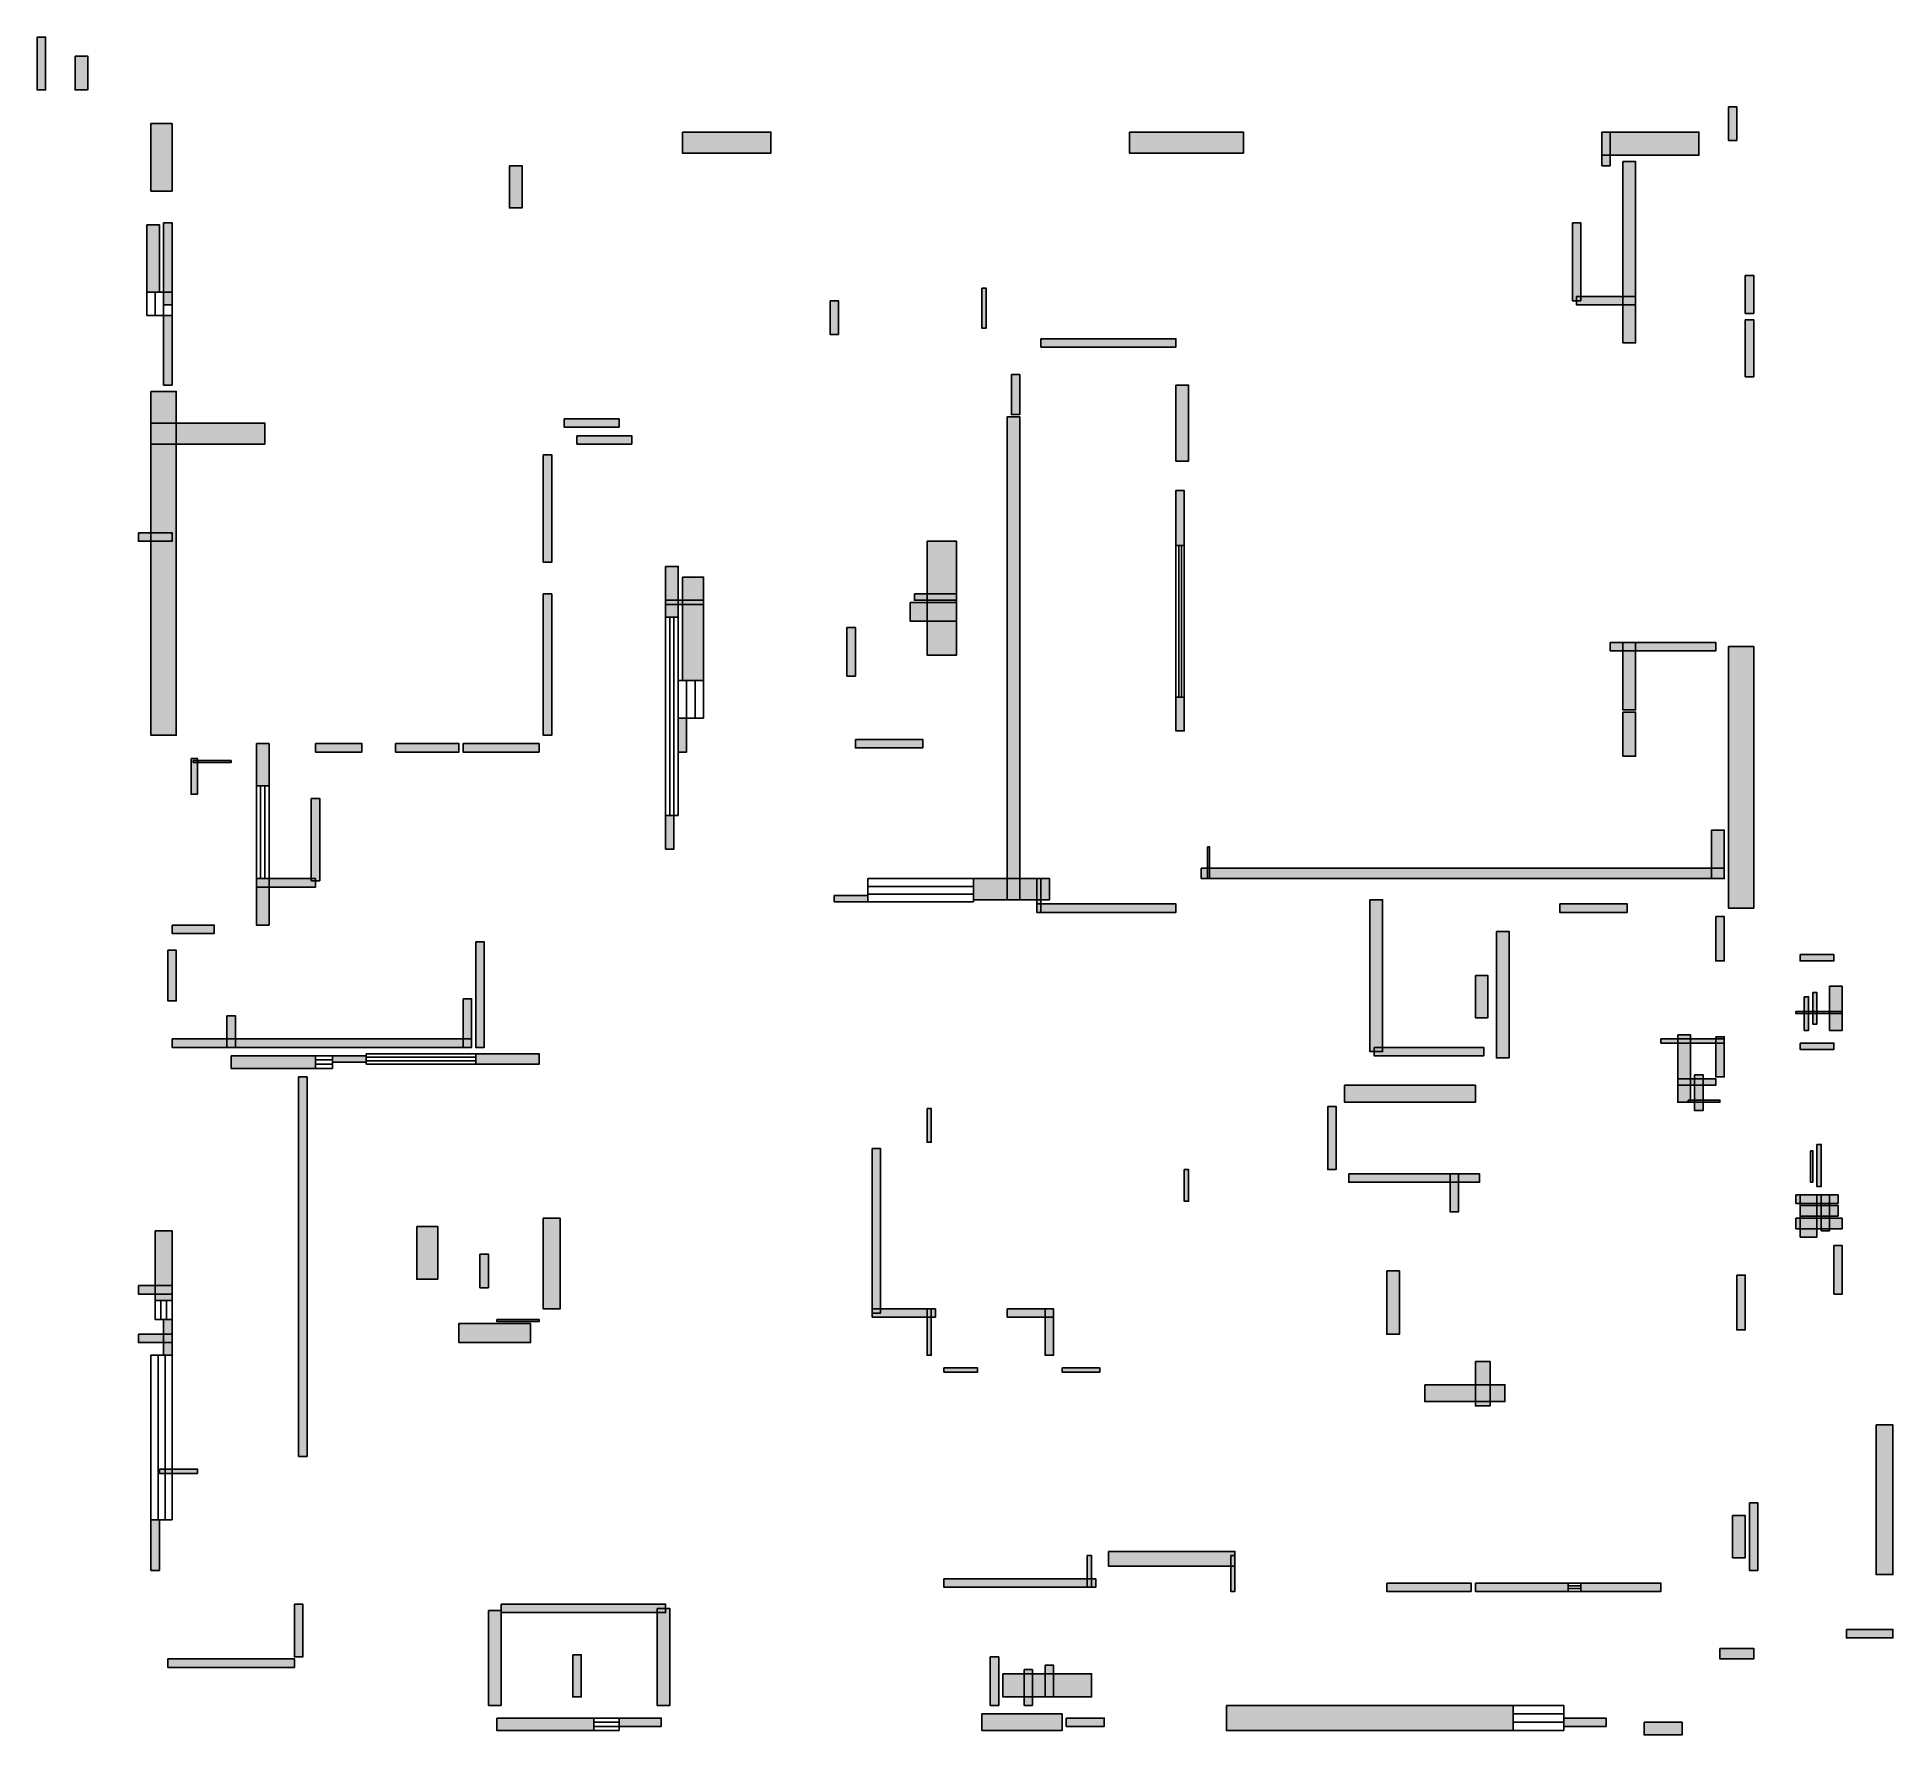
# Model space of a CAD drawing. Header units: millimetres. Extents: x 202 to 7946, y 79 to 7163.
import ezdxf

# ---------------------------------------------------------------- set-up
doc = ezdxf.new("R2010")
doc.units = ezdxf.units.MM
doc.layers.add('WALL', color=7, linetype='Continuous')
doc.layers.add('WINDOW', color=5, linetype='Continuous')

msp = doc.modelspace()

# ---------------------------------------------------------------- hatches: boundary and pattern name
at = {"layer": 'WALL'}
h = msp.add_hatch(color=256, dxfattribs=at)
h.dxf.hatch_style = 1
h.paths.add_polyline_path([(202.4, 7163.2), (237.6, 7163.2), (237.6, 6943.2), (202.4, 6943.2)])
h = msp.add_hatch(color=256, dxfattribs=at)
h.dxf.hatch_style = 1
h.paths.add_polyline_path([(360.8, 7084), (413.6, 7084), (413.6, 6943.2), (360.8, 6943.2)])
h = msp.add_hatch(color=256, dxfattribs=at)
h.dxf.hatch_style = 1
h.paths.add_polyline_path([(7260, 6872.8), (7295.2, 6872.8), (7295.2, 6732), (7260, 6732)])
h = msp.add_hatch(color=256, dxfattribs=at)
h.dxf.hatch_style = 1
h.paths.add_polyline_path([(677.6, 6802.4), (765.6, 6802.4), (765.6, 6520.8), (677.6, 6520.8)])
h = msp.add_hatch(color=256, dxfattribs=at)
h.dxf.hatch_style = 1
h.paths.add_polyline_path([(2895.2, 6767.2), (3264.8, 6767.2), (3264.8, 6679.2), (2895.2, 6679.2)])
h = msp.add_hatch(color=256, dxfattribs=at)
h.dxf.hatch_style = 1
h.paths.add_polyline_path([(4760.8, 6767.2), (5236, 6767.2), (5236, 6679.2), (4760.8, 6679.2)])
h = msp.add_hatch(color=256, dxfattribs=at)
h.dxf.hatch_style = 1
h.paths.add_polyline_path([(6732, 6767.2), (7136.8, 6767.2), (7136.8, 6670.4), (6732, 6670.4)])
h = msp.add_hatch(color=256, dxfattribs=at)
h.dxf.hatch_style = 1
h.paths.add_polyline_path([(6732, 6767.2), (6767.2, 6767.2), (6767.2, 6626.4), (6732, 6626.4)])
h = msp.add_hatch(color=256, dxfattribs=at)
h.dxf.hatch_style = 1
h.paths.add_polyline_path([(2173.6, 6626.4), (2226.4, 6626.4), (2226.4, 6450.4), (2173.6, 6450.4)])
h = msp.add_hatch(color=256, dxfattribs=at)
h.dxf.hatch_style = 1
h.paths.add_polyline_path([(6820, 6644), (6872.8, 6644), (6872.8, 5887.2), (6820, 5887.2)])
h = msp.add_hatch(color=256, dxfattribs=at)
h.dxf.hatch_style = 1
h.paths.add_polyline_path([(660, 6380), (712.8, 6380), (712.8, 6098.4), (660, 6098.4)])
h = msp.add_hatch(color=256, dxfattribs=at)
h.dxf.hatch_style = 1
h.paths.add_polyline_path([(730.4, 6388.8), (765.6, 6388.8), (765.6, 6045.6), (730.4, 6045.6)])
h = msp.add_hatch(color=256, dxfattribs=at)
h.dxf.hatch_style = 1
h.paths.add_polyline_path([(6608.8, 6388.8), (6644, 6388.8), (6644, 6063.2), (6608.8, 6063.2)])
h = msp.add_hatch(color=256, dxfattribs=at)
h.dxf.hatch_style = 1
h.paths.add_polyline_path([(7330.4, 6168.8), (7365.6, 6168.8), (7365.6, 6010.4), (7330.4, 6010.4)])
h = msp.add_hatch(color=256, dxfattribs=at)
h.dxf.hatch_style = 1
h.paths.add_polyline_path([(3511.2, 6063.2), (3546.4, 6063.2), (3546.4, 5922.4), (3511.2, 5922.4)])
h = msp.add_hatch(color=256, dxfattribs=at)
h.dxf.hatch_style = 1
h.paths.add_polyline_path([(4144.8, 6116), (4162.4, 6116), (4162.4, 5948.8), (4144.8, 5948.8)])
h = msp.add_hatch(color=256, dxfattribs=at)
h.dxf.hatch_style = 1
h.paths.add_polyline_path([(6626.4, 6080.8), (6872.8, 6080.8), (6872.8, 6045.6), (6626.4, 6045.6)])
h = msp.add_hatch(color=256, dxfattribs=at)
h.dxf.hatch_style = 1
h.paths.add_polyline_path([(730.4, 6001.6), (765.6, 6001.6), (765.6, 5711.2), (730.4, 5711.2)])
h = msp.add_hatch(color=256, dxfattribs=at)
h.dxf.hatch_style = 1
h.paths.add_polyline_path([(7330.4, 5984), (7365.6, 5984), (7365.6, 5746.4), (7330.4, 5746.4)])
h = msp.add_hatch(color=256, dxfattribs=at)
h.dxf.hatch_style = 1
h.paths.add_polyline_path([(4391.2, 5904.8), (4954.4, 5904.8), (4954.4, 5869.6), (4391.2, 5869.6)])
h = msp.add_hatch(color=256, dxfattribs=at)
h.dxf.hatch_style = 1
h.paths.add_polyline_path([(4268, 5755.2), (4303.2, 5755.2), (4303.2, 5588), (4268, 5588)])
h = msp.add_hatch(color=256, dxfattribs=at)
h.dxf.hatch_style = 1
h.paths.add_polyline_path([(677.6, 5684.8), (783.2, 5684.8), (783.2, 4250.4), (677.6, 4250.4)])
h = msp.add_hatch(color=256, dxfattribs=at)
h.dxf.hatch_style = 1
h.paths.add_polyline_path([(4954.4, 5711.2), (5007.2, 5711.2), (5007.2, 5394.4), (4954.4, 5394.4)])
h = msp.add_hatch(color=256, dxfattribs=at)
h.dxf.hatch_style = 1
h.paths.add_polyline_path([(4250.4, 5579.2), (4303.2, 5579.2), (4303.2, 3564), (4250.4, 3564)])
h = msp.add_hatch(color=256, dxfattribs=at)
h.dxf.hatch_style = 1
h.paths.add_polyline_path([(677.6, 5552.8), (1152.8, 5552.8), (1152.8, 5464.8), (677.6, 5464.8)])
h = msp.add_hatch(color=256, dxfattribs=at)
h.dxf.hatch_style = 1
h.paths.add_polyline_path([(2402.4, 5570.4), (2631.2, 5570.4), (2631.2, 5535.2), (2402.4, 5535.2)])
h = msp.add_hatch(color=256, dxfattribs=at)
h.dxf.hatch_style = 1
h.paths.add_polyline_path([(2455.2, 5500), (2684, 5500), (2684, 5464.8), (2455.2, 5464.8)])
h = msp.add_hatch(color=256, dxfattribs=at)
h.dxf.hatch_style = 1
h.paths.add_polyline_path([(2314.4, 5420.8), (2349.6, 5420.8), (2349.6, 4972), (2314.4, 4972)])
h = msp.add_hatch(color=256, dxfattribs=at)
h.dxf.hatch_style = 1
h.paths.add_polyline_path([(4954.4, 5271.2), (4989.6, 5271.2), (4989.6, 5042.4), (4954.4, 5042.4)])
h = msp.add_hatch(color=256, dxfattribs=at)
h.dxf.hatch_style = 1
h.paths.add_polyline_path([(624.8, 5095.2), (765.6, 5095.2), (765.6, 5060), (624.8, 5060)])
h = msp.add_hatch(color=256, dxfattribs=at)
h.dxf.hatch_style = 1
h.paths.add_polyline_path([(3916, 5060), (4039.2, 5060), (4039.2, 4584.8), (3916, 4584.8)])
h = msp.add_hatch(color=256, dxfattribs=at)
h.dxf.hatch_style = 1
h.paths.add_polyline_path([(2824.8, 4954.4), (2877.6, 4954.4), (2877.6, 4743.2), (2824.8, 4743.2)])
h = msp.add_hatch(color=256, dxfattribs=at)
h.dxf.hatch_style = 1
h.paths.add_polyline_path([(2895.2, 4910.4), (2983.2, 4910.4), (2983.2, 4479.2), (2895.2, 4479.2)])
h = msp.add_hatch(color=256, dxfattribs=at)
h.dxf.hatch_style = 1
h.paths.add_polyline_path([(2314.4, 4840), (2349.6, 4840), (2349.6, 4250.4), (2314.4, 4250.4)])
h = msp.add_hatch(color=256, dxfattribs=at)
h.dxf.hatch_style = 1
h.paths.add_polyline_path([(2824.8, 4813.6), (2983.2, 4813.6), (2983.2, 4796), (2824.8, 4796)])
h = msp.add_hatch(color=256, dxfattribs=at)
h.dxf.hatch_style = 1
h.paths.add_polyline_path([(3845.6, 4804.8), (4039.2, 4804.8), (4039.2, 4725.6), (3845.6, 4725.6)])
h = msp.add_hatch(color=256, dxfattribs=at)
h.dxf.hatch_style = 1
h.paths.add_polyline_path([(3863.2, 4840), (4039.2, 4840), (4039.2, 4813.6), (3863.2, 4813.6)])
h = msp.add_hatch(color=256, dxfattribs=at)
h.dxf.hatch_style = 1
h.paths.add_polyline_path([(3581.6, 4699.2), (3616.8, 4699.2), (3616.8, 4496.8), (3581.6, 4496.8)])
h = msp.add_hatch(color=256, dxfattribs=at)
h.dxf.hatch_style = 1
h.paths.add_polyline_path([(6767.2, 4637.6), (7207.2, 4637.6), (7207.2, 4602.4), (6767.2, 4602.4)])
h = msp.add_hatch(color=256, dxfattribs=at)
h.dxf.hatch_style = 1
h.paths.add_polyline_path([(6820, 4637.6), (6872.8, 4637.6), (6872.8, 4356), (6820, 4356)])
h = msp.add_hatch(color=256, dxfattribs=at)
h.dxf.hatch_style = 1
h.paths.add_polyline_path([(7260, 4620), (7365.6, 4620), (7365.6, 3528.8), (7260, 3528.8)])
h = msp.add_hatch(color=256, dxfattribs=at)
h.dxf.hatch_style = 1
h.paths.add_polyline_path([(4954.4, 4408.8), (4989.6, 4408.8), (4989.6, 4268), (4954.4, 4268)])
h = msp.add_hatch(color=256, dxfattribs=at)
h.dxf.hatch_style = 1
h.paths.add_polyline_path([(6820, 4347.2), (6872.8, 4347.2), (6872.8, 4162.4), (6820, 4162.4)])
h = msp.add_hatch(color=256, dxfattribs=at)
h.dxf.hatch_style = 1
h.paths.add_polyline_path([(2877.6, 4320.8), (2912.8, 4320.8), (2912.8, 4180), (2877.6, 4180)])
h = msp.add_hatch(color=256, dxfattribs=at)
h.dxf.hatch_style = 1
h.paths.add_polyline_path([(1117.6, 4215.2), (1170.4, 4215.2), (1170.4, 4039.2), (1117.6, 4039.2)])
h = msp.add_hatch(color=256, dxfattribs=at)
h.dxf.hatch_style = 1
h.paths.add_polyline_path([(1364, 4215.2), (1557.6, 4215.2), (1557.6, 4180), (1364, 4180)])
h = msp.add_hatch(color=256, dxfattribs=at)
h.dxf.hatch_style = 1
h.paths.add_polyline_path([(1698.4, 4215.2), (1962.4, 4215.2), (1962.4, 4180), (1698.4, 4180)])
h = msp.add_hatch(color=256, dxfattribs=at)
h.dxf.hatch_style = 1
h.paths.add_polyline_path([(1980, 4215.2), (2296.8, 4215.2), (2296.8, 4180), (1980, 4180)])
h = msp.add_hatch(color=256, dxfattribs=at)
h.dxf.hatch_style = 1
h.paths.add_polyline_path([(3616.8, 4232.8), (3898.4, 4232.8), (3898.4, 4197.6), (3616.8, 4197.6)])
h = msp.add_hatch(color=256, dxfattribs=at)
h.dxf.hatch_style = 1
h.paths.add_polyline_path([(844.8, 4153.6), (871.2, 4153.6), (871.2, 4004), (844.8, 4004)])
h = msp.add_hatch(color=256, dxfattribs=at)
h.dxf.hatch_style = 1
h.paths.add_polyline_path([(853.6, 4144.8), (1012, 4144.8), (1012, 4136), (853.6, 4136)])
h = msp.add_hatch(color=256, dxfattribs=at)
h.dxf.hatch_style = 1
h.paths.add_polyline_path([(1346.4, 3986.4), (1381.6, 3986.4), (1381.6, 3643.2), (1346.4, 3643.2)])
h = msp.add_hatch(color=256, dxfattribs=at)
h.dxf.hatch_style = 1
h.paths.add_polyline_path([(2824.8, 3916), (2860, 3916), (2860, 3775.2), (2824.8, 3775.2)])
h = msp.add_hatch(color=256, dxfattribs=at)
h.dxf.hatch_style = 1
h.paths.add_polyline_path([(7189.6, 3854.4), (7242.4, 3854.4), (7242.4, 3652), (7189.6, 3652)])
h = msp.add_hatch(color=256, dxfattribs=at)
h.dxf.hatch_style = 1
h.paths.add_polyline_path([(5086.4, 3784), (5095.2, 3784), (5095.2, 3652), (5086.4, 3652)])
h = msp.add_hatch(color=256, dxfattribs=at)
h.dxf.hatch_style = 1
h.paths.add_polyline_path([(1117.6, 3652), (1364, 3652), (1364, 3616.8), (1117.6, 3616.8)])
h = msp.add_hatch(color=256, dxfattribs=at)
h.dxf.hatch_style = 1
h.paths.add_polyline_path([(1117.6, 3652), (1170.4, 3652), (1170.4, 3458.4), (1117.6, 3458.4)])
h = msp.add_hatch(color=256, dxfattribs=at)
h.dxf.hatch_style = 1
h.paths.add_polyline_path([(4109.6, 3652), (4426.4, 3652), (4426.4, 3564), (4109.6, 3564)])
h = msp.add_hatch(color=256, dxfattribs=at)
h.dxf.hatch_style = 1
h.paths.add_polyline_path([(4373.6, 3652), (4391.2, 3652), (4391.2, 3511.2), (4373.6, 3511.2)])
h = msp.add_hatch(color=256, dxfattribs=at)
h.dxf.hatch_style = 1
h.paths.add_polyline_path([(5060, 3696), (7242.4, 3696), (7242.4, 3652), (5060, 3652)])
h = msp.add_hatch(color=256, dxfattribs=at)
h.dxf.hatch_style = 1
h.paths.add_polyline_path([(3528.8, 3581.6), (3669.6, 3581.6), (3669.6, 3555.2), (3528.8, 3555.2)])
h = msp.add_hatch(color=256, dxfattribs=at)
h.dxf.hatch_style = 1
h.paths.add_polyline_path([(5764, 3564), (5816.8, 3564), (5816.8, 2930.4), (5764, 2930.4)])
h = msp.add_hatch(color=256, dxfattribs=at)
h.dxf.hatch_style = 1
h.paths.add_polyline_path([(4373.6, 3546.4), (4954.4, 3546.4), (4954.4, 3511.2), (4373.6, 3511.2)])
h = msp.add_hatch(color=256, dxfattribs=at)
h.dxf.hatch_style = 1
h.paths.add_polyline_path([(6556, 3546.4), (6837.6, 3546.4), (6837.6, 3511.2), (6556, 3511.2)])
h = msp.add_hatch(color=256, dxfattribs=at)
h.dxf.hatch_style = 1
h.paths.add_polyline_path([(7207.2, 3493.6), (7242.4, 3493.6), (7242.4, 3308.8), (7207.2, 3308.8)])
h = msp.add_hatch(color=256, dxfattribs=at)
h.dxf.hatch_style = 1
h.paths.add_polyline_path([(765.6, 3458.4), (941.6, 3458.4), (941.6, 3423.2), (765.6, 3423.2)])
h = msp.add_hatch(color=256, dxfattribs=at)
h.dxf.hatch_style = 1
h.paths.add_polyline_path([(6292, 3432), (6344.8, 3432), (6344.8, 2904), (6292, 2904)])
h = msp.add_hatch(color=256, dxfattribs=at)
h.dxf.hatch_style = 1
h.paths.add_polyline_path([(748, 3352.8), (783.2, 3352.8), (783.2, 3141.6), (748, 3141.6)])
h = msp.add_hatch(color=256, dxfattribs=at)
h.dxf.hatch_style = 1
h.paths.add_polyline_path([(2032.8, 3388), (2068, 3388), (2068, 2948), (2032.8, 2948)])
h = msp.add_hatch(color=256, dxfattribs=at)
h.dxf.hatch_style = 1
h.paths.add_polyline_path([(7559.2, 3335.2), (7700, 3335.2), (7700, 3308.8), (7559.2, 3308.8)])
h = msp.add_hatch(color=256, dxfattribs=at)
h.dxf.hatch_style = 1
h.paths.add_polyline_path([(6204, 3247.2), (6256.8, 3247.2), (6256.8, 3071.2), (6204, 3071.2)])
h = msp.add_hatch(color=256, dxfattribs=at)
h.dxf.hatch_style = 1
h.paths.add_polyline_path([(7612, 3176.8), (7629.6, 3176.8), (7629.6, 3044.8), (7612, 3044.8)])
h = msp.add_hatch(color=256, dxfattribs=at)
h.dxf.hatch_style = 1
h.paths.add_polyline_path([(7682.4, 3203.2), (7735.2, 3203.2), (7735.2, 3018.4), (7682.4, 3018.4)])
h = msp.add_hatch(color=256, dxfattribs=at)
h.dxf.hatch_style = 1
h.paths.add_polyline_path([(1980, 3150.4), (2015.2, 3150.4), (2015.2, 2948), (1980, 2948)])
h = msp.add_hatch(color=256, dxfattribs=at)
h.dxf.hatch_style = 1
h.paths.add_polyline_path([(7541.6, 3097.6), (7735.2, 3097.6), (7735.2, 3088.8), (7541.6, 3088.8)])
h = msp.add_hatch(color=256, dxfattribs=at)
h.dxf.hatch_style = 1
h.paths.add_polyline_path([(7576.8, 3159.2), (7594.4, 3159.2), (7594.4, 3018.4), (7576.8, 3018.4)])
h = msp.add_hatch(color=256, dxfattribs=at)
h.dxf.hatch_style = 1
h.paths.add_polyline_path([(994.4, 3080), (1029.6, 3080), (1029.6, 2948), (994.4, 2948)])
h = msp.add_hatch(color=256, dxfattribs=at)
h.dxf.hatch_style = 1
h.paths.add_polyline_path([(765.6, 2983.2), (2015.2, 2983.2), (2015.2, 2948), (765.6, 2948)])
h = msp.add_hatch(color=256, dxfattribs=at)
h.dxf.hatch_style = 1
h.paths.add_polyline_path([(5781.6, 2948), (6239.2, 2948), (6239.2, 2912.8), (5781.6, 2912.8)])
h = msp.add_hatch(color=256, dxfattribs=at)
h.dxf.hatch_style = 1
h.paths.add_polyline_path([(6978.4, 2983.2), (7242.4, 2983.2), (7242.4, 2965.6), (6978.4, 2965.6)])
h = msp.add_hatch(color=256, dxfattribs=at)
h.dxf.hatch_style = 1
h.paths.add_polyline_path([(7048.8, 3000.8), (7101.6, 3000.8), (7101.6, 2719.2), (7048.8, 2719.2)])
h = msp.add_hatch(color=256, dxfattribs=at)
h.dxf.hatch_style = 1
h.paths.add_polyline_path([(7207.2, 2992), (7242.4, 2992), (7242.4, 2824.8), (7207.2, 2824.8)])
h = msp.add_hatch(color=256, dxfattribs=at)
h.dxf.hatch_style = 1
h.paths.add_polyline_path([(7559.2, 2965.6), (7700, 2965.6), (7700, 2939.2), (7559.2, 2939.2)])
h = msp.add_hatch(color=256, dxfattribs=at)
h.dxf.hatch_style = 1
h.paths.add_polyline_path([(1012, 2912.8), (1364, 2912.8), (1364, 2860), (1012, 2860)])
h = msp.add_hatch(color=256, dxfattribs=at)
h.dxf.hatch_style = 1
h.paths.add_polyline_path([(1434.4, 2912.8), (1575.2, 2912.8), (1575.2, 2886.4), (1434.4, 2886.4)])
h = msp.add_hatch(color=256, dxfattribs=at)
h.dxf.hatch_style = 1
h.paths.add_polyline_path([(2032.8, 2921.6), (2296.8, 2921.6), (2296.8, 2877.6), (2032.8, 2877.6)])
h = msp.add_hatch(color=256, dxfattribs=at)
h.dxf.hatch_style = 1
h.paths.add_polyline_path([(1293.6, 2824.8), (1328.8, 2824.8), (1328.8, 1240.8), (1293.6, 1240.8)])
h = msp.add_hatch(color=256, dxfattribs=at)
h.dxf.hatch_style = 1
h.paths.add_polyline_path([(5658.4, 2789.6), (6204, 2789.6), (6204, 2719.2), (5658.4, 2719.2)])
h = msp.add_hatch(color=256, dxfattribs=at)
h.dxf.hatch_style = 1
h.paths.add_polyline_path([(7048.8, 2816), (7207.2, 2816), (7207.2, 2789.6), (7048.8, 2789.6)])
h = msp.add_hatch(color=256, dxfattribs=at)
h.dxf.hatch_style = 1
h.paths.add_polyline_path([(7119.2, 2833.6), (7154.4, 2833.6), (7154.4, 2684), (7119.2, 2684)])
h = msp.add_hatch(color=256, dxfattribs=at)
h.dxf.hatch_style = 1
h.paths.add_polyline_path([(7092.8, 2728), (7224.8, 2728), (7224.8, 2719.2), (7092.8, 2719.2)])
h = msp.add_hatch(color=256, dxfattribs=at)
h.dxf.hatch_style = 1
h.paths.add_polyline_path([(3916, 2692.8), (3933.6, 2692.8), (3933.6, 2552), (3916, 2552)])
h = msp.add_hatch(color=256, dxfattribs=at)
h.dxf.hatch_style = 1
h.paths.add_polyline_path([(5588, 2701.6), (5623.2, 2701.6), (5623.2, 2437.6), (5588, 2437.6)])
h = msp.add_hatch(color=256, dxfattribs=at)
h.dxf.hatch_style = 1
h.paths.add_polyline_path([(3687.2, 2525.6), (3722.4, 2525.6), (3722.4, 1839.2), (3687.2, 1839.2)])
h = msp.add_hatch(color=256, dxfattribs=at)
h.dxf.hatch_style = 1
h.paths.add_polyline_path([(7603.2, 2516.8), (7612, 2516.8), (7612, 2384.8), (7603.2, 2384.8)])
h = msp.add_hatch(color=256, dxfattribs=at)
h.dxf.hatch_style = 1
h.paths.add_polyline_path([(7629.6, 2543.2), (7647.2, 2543.2), (7647.2, 2367.2), (7629.6, 2367.2)])
h = msp.add_hatch(color=256, dxfattribs=at)
h.dxf.hatch_style = 1
h.paths.add_polyline_path([(4989.6, 2437.6), (5007.2, 2437.6), (5007.2, 2305.6), (4989.6, 2305.6)])
h = msp.add_hatch(color=256, dxfattribs=at)
h.dxf.hatch_style = 1
h.paths.add_polyline_path([(5676, 2420), (6221.6, 2420), (6221.6, 2384.8), (5676, 2384.8)])
h = msp.add_hatch(color=256, dxfattribs=at)
h.dxf.hatch_style = 1
h.paths.add_polyline_path([(6098.4, 2420), (6133.6, 2420), (6133.6, 2261.6), (6098.4, 2261.6)])
h = msp.add_hatch(color=256, dxfattribs=at)
h.dxf.hatch_style = 1
h.paths.add_polyline_path([(7541.6, 2332), (7717.6, 2332), (7717.6, 2296.8), (7541.6, 2296.8)])
h = msp.add_hatch(color=256, dxfattribs=at)
h.dxf.hatch_style = 1
h.paths.add_polyline_path([(7559.2, 2332), (7629.6, 2332), (7629.6, 2156), (7559.2, 2156)])
h = msp.add_hatch(color=256, dxfattribs=at)
h.dxf.hatch_style = 1
h.paths.add_polyline_path([(7647.2, 2332), (7682.4, 2332), (7682.4, 2182.4), (7647.2, 2182.4)])
h = msp.add_hatch(color=256, dxfattribs=at)
h.dxf.hatch_style = 1
h.paths.add_polyline_path([(7559.2, 2288), (7717.6, 2288), (7717.6, 2244), (7559.2, 2244)])
h = msp.add_hatch(color=256, dxfattribs=at)
h.dxf.hatch_style = 1
h.paths.add_polyline_path([(695.2, 2182.4), (765.6, 2182.4), (765.6, 1892), (695.2, 1892)])
h = msp.add_hatch(color=256, dxfattribs=at)
h.dxf.hatch_style = 1
h.paths.add_polyline_path([(1786.4, 2200), (1874.4, 2200), (1874.4, 1980), (1786.4, 1980)])
h = msp.add_hatch(color=256, dxfattribs=at)
h.dxf.hatch_style = 1
h.paths.add_polyline_path([(2314.4, 2235.2), (2384.8, 2235.2), (2384.8, 1856.8), (2314.4, 1856.8)])
h = msp.add_hatch(color=256, dxfattribs=at)
h.dxf.hatch_style = 1
h.paths.add_polyline_path([(7541.6, 2235.2), (7735.2, 2235.2), (7735.2, 2191.2), (7541.6, 2191.2)])
h = msp.add_hatch(color=256, dxfattribs=at)
h.dxf.hatch_style = 1
h.paths.add_polyline_path([(7700, 2120.8), (7735.2, 2120.8), (7735.2, 1918.4), (7700, 1918.4)])
h = msp.add_hatch(color=256, dxfattribs=at)
h.dxf.hatch_style = 1
h.paths.add_polyline_path([(2050.4, 2085.6), (2085.6, 2085.6), (2085.6, 1944.8), (2050.4, 1944.8)])
h = msp.add_hatch(color=256, dxfattribs=at)
h.dxf.hatch_style = 1
h.paths.add_polyline_path([(5834.4, 2015.2), (5887.2, 2015.2), (5887.2, 1751.2), (5834.4, 1751.2)])
h = msp.add_hatch(color=256, dxfattribs=at)
h.dxf.hatch_style = 1
h.paths.add_polyline_path([(624.8, 1953.6), (765.6, 1953.6), (765.6, 1918.4), (624.8, 1918.4)])
h = msp.add_hatch(color=256, dxfattribs=at)
h.dxf.hatch_style = 1
h.paths.add_polyline_path([(7295.2, 1997.6), (7330.4, 1997.6), (7330.4, 1768.8), (7295.2, 1768.8)])
h = msp.add_hatch(color=256, dxfattribs=at)
h.dxf.hatch_style = 1
h.paths.add_polyline_path([(730.4, 1812.8), (765.6, 1812.8), (765.6, 1663.2), (730.4, 1663.2)])
h = msp.add_hatch(color=256, dxfattribs=at)
h.dxf.hatch_style = 1
h.paths.add_polyline_path([(1962.4, 1795.2), (2261.6, 1795.2), (2261.6, 1716), (1962.4, 1716)])
h = msp.add_hatch(color=256, dxfattribs=at)
h.dxf.hatch_style = 1
h.paths.add_polyline_path([(2120.8, 1812.8), (2296.8, 1812.8), (2296.8, 1804), (2120.8, 1804)])
h = msp.add_hatch(color=256, dxfattribs=at)
h.dxf.hatch_style = 1
h.paths.add_polyline_path([(3687.2, 1856.8), (3951.2, 1856.8), (3951.2, 1821.6), (3687.2, 1821.6)])
h = msp.add_hatch(color=256, dxfattribs=at)
h.dxf.hatch_style = 1
h.paths.add_polyline_path([(3916, 1856.8), (3933.6, 1856.8), (3933.6, 1663.2), (3916, 1663.2)])
h = msp.add_hatch(color=256, dxfattribs=at)
h.dxf.hatch_style = 1
h.paths.add_polyline_path([(4250.4, 1856.8), (4444, 1856.8), (4444, 1821.6), (4250.4, 1821.6)])
h = msp.add_hatch(color=256, dxfattribs=at)
h.dxf.hatch_style = 1
h.paths.add_polyline_path([(4408.8, 1856.8), (4444, 1856.8), (4444, 1663.2), (4408.8, 1663.2)])
h = msp.add_hatch(color=256, dxfattribs=at)
h.dxf.hatch_style = 1
h.paths.add_polyline_path([(624.8, 1751.2), (765.6, 1751.2), (765.6, 1716), (624.8, 1716)])
h = msp.add_hatch(color=256, dxfattribs=at)
h.dxf.hatch_style = 1
h.paths.add_polyline_path([(6204, 1636.8), (6265.6, 1636.8), (6265.6, 1452), (6204, 1452)])
h = msp.add_hatch(color=256, dxfattribs=at)
h.dxf.hatch_style = 1
h.paths.add_polyline_path([(3986.4, 1610.4), (4127.2, 1610.4), (4127.2, 1592.8), (3986.4, 1592.8)])
h = msp.add_hatch(color=256, dxfattribs=at)
h.dxf.hatch_style = 1
h.paths.add_polyline_path([(4479.2, 1610.4), (4637.6, 1610.4), (4637.6, 1592.8), (4479.2, 1592.8)])
h = msp.add_hatch(color=256, dxfattribs=at)
h.dxf.hatch_style = 1
h.paths.add_polyline_path([(5992.8, 1540), (6327.2, 1540), (6327.2, 1469.6), (5992.8, 1469.6)])
h = msp.add_hatch(color=256, dxfattribs=at)
h.dxf.hatch_style = 1
h.paths.add_polyline_path([(7876, 1372.8), (7946.4, 1372.8), (7946.4, 748), (7876, 748)])
h = msp.add_hatch(color=256, dxfattribs=at)
h.dxf.hatch_style = 1
h.paths.add_polyline_path([(712.8, 1188), (871.2, 1188), (871.2, 1170.4), (712.8, 1170.4)])
h = msp.add_hatch(color=256, dxfattribs=at)
h.dxf.hatch_style = 1
h.paths.add_polyline_path([(7348, 1047.2), (7383.2, 1047.2), (7383.2, 765.6), (7348, 765.6)])
h = msp.add_hatch(color=256, dxfattribs=at)
h.dxf.hatch_style = 1
h.paths.add_polyline_path([(677.6, 976.8), (712.8, 976.8), (712.8, 765.6), (677.6, 765.6)])
h = msp.add_hatch(color=256, dxfattribs=at)
h.dxf.hatch_style = 1
h.paths.add_polyline_path([(7277.6, 994.4), (7330.4, 994.4), (7330.4, 818.4), (7277.6, 818.4)])
h = msp.add_hatch(color=256, dxfattribs=at)
h.dxf.hatch_style = 1
h.paths.add_polyline_path([(4584.8, 827.2), (4602.4, 827.2), (4602.4, 695.2), (4584.8, 695.2)])
h = msp.add_hatch(color=256, dxfattribs=at)
h.dxf.hatch_style = 1
h.paths.add_polyline_path([(4672.8, 844.8), (5200.8, 844.8), (5200.8, 783.2), (4672.8, 783.2)])
h = msp.add_hatch(color=256, dxfattribs=at)
h.dxf.hatch_style = 1
h.paths.add_polyline_path([(5183.2, 827.2), (5200.8, 827.2), (5200.8, 677.6), (5183.2, 677.6)])
h = msp.add_hatch(color=256, dxfattribs=at)
h.dxf.hatch_style = 1
h.paths.add_polyline_path([(3986.4, 730.4), (4620, 730.4), (4620, 695.2), (3986.4, 695.2)])
h = msp.add_hatch(color=256, dxfattribs=at)
h.dxf.hatch_style = 1
h.paths.add_polyline_path([(5834.4, 712.8), (6186.4, 712.8), (6186.4, 677.6), (5834.4, 677.6)])
h = msp.add_hatch(color=256, dxfattribs=at)
h.dxf.hatch_style = 1
h.paths.add_polyline_path([(6204, 712.8), (6591.2, 712.8), (6591.2, 677.6), (6204, 677.6)])
h = msp.add_hatch(color=256, dxfattribs=at)
h.dxf.hatch_style = 1
h.paths.add_polyline_path([(6644, 712.8), (6978.4, 712.8), (6978.4, 677.6), (6644, 677.6)])
h = msp.add_hatch(color=256, dxfattribs=at)
h.dxf.hatch_style = 1
h.paths.add_polyline_path([(1276, 624.8), (1311.2, 624.8), (1311.2, 404.8), (1276, 404.8)])
h = msp.add_hatch(color=256, dxfattribs=at)
h.dxf.hatch_style = 1
h.paths.add_polyline_path([(2138.4, 624.8), (2824.8, 624.8), (2824.8, 589.6), (2138.4, 589.6)])
h = msp.add_hatch(color=256, dxfattribs=at)
h.dxf.hatch_style = 1
h.paths.add_polyline_path([(2085.6, 598.4), (2138.4, 598.4), (2138.4, 202.4), (2085.6, 202.4)])
h = msp.add_hatch(color=256, dxfattribs=at)
h.dxf.hatch_style = 1
h.paths.add_polyline_path([(2789.6, 607.2), (2842.4, 607.2), (2842.4, 202.4), (2789.6, 202.4)])
h = msp.add_hatch(color=256, dxfattribs=at)
h.dxf.hatch_style = 1
h.paths.add_polyline_path([(7752.8, 519.2), (7946.4, 519.2), (7946.4, 484), (7752.8, 484)])
h = msp.add_hatch(color=256, dxfattribs=at)
h.dxf.hatch_style = 1
h.paths.add_polyline_path([(748, 396), (1276, 396), (1276, 360.8), (748, 360.8)])
h = msp.add_hatch(color=256, dxfattribs=at)
h.dxf.hatch_style = 1
h.paths.add_polyline_path([(2437.6, 413.6), (2472.8, 413.6), (2472.8, 237.6), (2437.6, 237.6)])
h = msp.add_hatch(color=256, dxfattribs=at)
h.dxf.hatch_style = 1
h.paths.add_polyline_path([(4180, 404.8), (4215.2, 404.8), (4215.2, 202.4), (4180, 202.4)])
h = msp.add_hatch(color=256, dxfattribs=at)
h.dxf.hatch_style = 1
h.paths.add_polyline_path([(7224.8, 440), (7365.6, 440), (7365.6, 396), (7224.8, 396)])
h = msp.add_hatch(color=256, dxfattribs=at)
h.dxf.hatch_style = 1
h.paths.add_polyline_path([(4232.8, 334.4), (4602.4, 334.4), (4602.4, 237.6), (4232.8, 237.6)])
h = msp.add_hatch(color=256, dxfattribs=at)
h.dxf.hatch_style = 1
h.paths.add_polyline_path([(4320.8, 352), (4356, 352), (4356, 202.4), (4320.8, 202.4)])
h = msp.add_hatch(color=256, dxfattribs=at)
h.dxf.hatch_style = 1
h.paths.add_polyline_path([(4408.8, 369.6), (4444, 369.6), (4444, 237.6), (4408.8, 237.6)])
h = msp.add_hatch(color=256, dxfattribs=at)
h.dxf.hatch_style = 1
h.paths.add_polyline_path([(4144.8, 167.2), (4479.2, 167.2), (4479.2, 96.8), (4144.8, 96.8)])
h = msp.add_hatch(color=256, dxfattribs=at)
h.dxf.hatch_style = 1
h.paths.add_polyline_path([(5165.6, 202.4), (6362.4, 202.4), (6362.4, 96.8), (5165.6, 96.8)])
h = msp.add_hatch(color=256, dxfattribs=at)
h.dxf.hatch_style = 1
h.paths.add_polyline_path([(2120.8, 149.6), (2525.6, 149.6), (2525.6, 96.8), (2120.8, 96.8)])
h = msp.add_hatch(color=256, dxfattribs=at)
h.dxf.hatch_style = 1
h.paths.add_polyline_path([(2631.2, 149.6), (2807.2, 149.6), (2807.2, 114.4), (2631.2, 114.4)])
h = msp.add_hatch(color=256, dxfattribs=at)
h.dxf.hatch_style = 1
h.paths.add_polyline_path([(4496.8, 149.6), (4655.2, 149.6), (4655.2, 114.4), (4496.8, 114.4)])
h = msp.add_hatch(color=256, dxfattribs=at)
h.dxf.hatch_style = 1
h.paths.add_polyline_path([(6573.6, 149.6), (6749.6, 149.6), (6749.6, 114.4), (6573.6, 114.4)])
h = msp.add_hatch(color=256, dxfattribs=at)
h.dxf.hatch_style = 1
h.paths.add_polyline_path([(6908, 132), (7066.4, 132), (7066.4, 79.2), (6908, 79.2)])

# ---------------------------------------------------------------- linework, layer by layer
for points in [[(202.4, 7163.2), (237.6, 7163.2), (237.6, 6943.2), (202.4, 6943.2)], [(360.8, 7084), (413.6, 7084), (413.6, 6943.2), (360.8, 6943.2)], [(7260, 6872.8), (7295.2, 6872.8), (7295.2, 6732), (7260, 6732)], [(677.6, 6802.4), (765.6, 6802.4), (765.6, 6520.8), (677.6, 6520.8)], [(2895.2, 6767.2), (3264.8, 6767.2), (3264.8, 6679.2), (2895.2, 6679.2)], [(4760.8, 6767.2), (5236, 6767.2), (5236, 6679.2), (4760.8, 6679.2)], [(6732, 6767.2), (7136.8, 6767.2), (7136.8, 6670.4), (6732, 6670.4)], [(6732, 6767.2), (6767.2, 6767.2), (6767.2, 6626.4), (6732, 6626.4)], [(2173.6, 6626.4), (2226.4, 6626.4), (2226.4, 6450.4), (2173.6, 6450.4)], [(6820, 6644), (6872.8, 6644), (6872.8, 5887.2), (6820, 5887.2)], [(660, 6380), (712.8, 6380), (712.8, 6098.4), (660, 6098.4)], [(730.4, 6388.8), (765.6, 6388.8), (765.6, 6045.6), (730.4, 6045.6)], [(6608.8, 6388.8), (6644, 6388.8), (6644, 6063.2), (6608.8, 6063.2)], [(7330.4, 6168.8), (7365.6, 6168.8), (7365.6, 6010.4), (7330.4, 6010.4)], [(3511.2, 6063.2), (3546.4, 6063.2), (3546.4, 5922.4), (3511.2, 5922.4)], [(4144.8, 6116), (4162.4, 6116), (4162.4, 5948.8), (4144.8, 5948.8)], [(6626.4, 6080.8), (6872.8, 6080.8), (6872.8, 6045.6), (6626.4, 6045.6)], [(730.4, 6001.6), (765.6, 6001.6), (765.6, 5711.2), (730.4, 5711.2)], [(7330.4, 5984), (7365.6, 5984), (7365.6, 5746.4), (7330.4, 5746.4)], [(4391.2, 5904.8), (4954.4, 5904.8), (4954.4, 5869.6), (4391.2, 5869.6)], [(4268, 5755.2), (4303.2, 5755.2), (4303.2, 5588), (4268, 5588)], [(677.6, 5684.8), (783.2, 5684.8), (783.2, 4250.4), (677.6, 4250.4)], [(4954.4, 5711.2), (5007.2, 5711.2), (5007.2, 5394.4), (4954.4, 5394.4)], [(4250.4, 5579.2), (4303.2, 5579.2), (4303.2, 3564), (4250.4, 3564)], [(677.6, 5552.8), (1152.8, 5552.8), (1152.8, 5464.8), (677.6, 5464.8)], [(2402.4, 5570.4), (2631.2, 5570.4), (2631.2, 5535.2), (2402.4, 5535.2)], [(2455.2, 5500), (2684, 5500), (2684, 5464.8), (2455.2, 5464.8)], [(2314.4, 5420.8), (2349.6, 5420.8), (2349.6, 4972), (2314.4, 4972)], [(4954.4, 5271.2), (4989.6, 5271.2), (4989.6, 5042.4), (4954.4, 5042.4)], [(624.8, 5095.2), (765.6, 5095.2), (765.6, 5060), (624.8, 5060)], [(3916, 5060), (4039.2, 5060), (4039.2, 4584.8), (3916, 4584.8)], [(2824.8, 4954.4), (2877.6, 4954.4), (2877.6, 4743.2), (2824.8, 4743.2)], [(2895.2, 4910.4), (2983.2, 4910.4), (2983.2, 4479.2), (2895.2, 4479.2)], [(2314.4, 4840), (2349.6, 4840), (2349.6, 4250.4), (2314.4, 4250.4)], [(2824.8, 4813.6), (2983.2, 4813.6), (2983.2, 4796), (2824.8, 4796)], [(3845.6, 4804.8), (4039.2, 4804.8), (4039.2, 4725.6), (3845.6, 4725.6)], [(3863.2, 4840), (4039.2, 4840), (4039.2, 4813.6), (3863.2, 4813.6)], [(3581.6, 4699.2), (3616.8, 4699.2), (3616.8, 4496.8), (3581.6, 4496.8)], [(6767.2, 4637.6), (7207.2, 4637.6), (7207.2, 4602.4), (6767.2, 4602.4)], [(6820, 4637.6), (6872.8, 4637.6), (6872.8, 4356), (6820, 4356)], [(7260, 4620), (7365.6, 4620), (7365.6, 3528.8), (7260, 3528.8)], [(4954.4, 4408.8), (4989.6, 4408.8), (4989.6, 4268), (4954.4, 4268)], [(6820, 4347.2), (6872.8, 4347.2), (6872.8, 4162.4), (6820, 4162.4)], [(2877.6, 4320.8), (2912.8, 4320.8), (2912.8, 4180), (2877.6, 4180)], [(1117.6, 4215.2), (1170.4, 4215.2), (1170.4, 4039.2), (1117.6, 4039.2)], [(1364, 4215.2), (1557.6, 4215.2), (1557.6, 4180), (1364, 4180)], [(1698.4, 4215.2), (1962.4, 4215.2), (1962.4, 4180), (1698.4, 4180)], [(1980, 4215.2), (2296.8, 4215.2), (2296.8, 4180), (1980, 4180)], [(3616.8, 4232.8), (3898.4, 4232.8), (3898.4, 4197.6), (3616.8, 4197.6)], [(844.8, 4153.6), (871.2, 4153.6), (871.2, 4004), (844.8, 4004)], [(853.6, 4144.8), (1012, 4144.8), (1012, 4136), (853.6, 4136)], [(1346.4, 3986.4), (1381.6, 3986.4), (1381.6, 3643.2), (1346.4, 3643.2)], [(2824.8, 3916), (2860, 3916), (2860, 3775.2), (2824.8, 3775.2)], [(7189.6, 3854.4), (7242.4, 3854.4), (7242.4, 3652), (7189.6, 3652)], [(5086.4, 3784), (5095.2, 3784), (5095.2, 3652), (5086.4, 3652)], [(1117.6, 3652), (1364, 3652), (1364, 3616.8), (1117.6, 3616.8)], [(1117.6, 3652), (1170.4, 3652), (1170.4, 3458.4), (1117.6, 3458.4)], [(4109.6, 3652), (4426.4, 3652), (4426.4, 3564), (4109.6, 3564)], [(4373.6, 3652), (4391.2, 3652), (4391.2, 3511.2), (4373.6, 3511.2)], [(5060, 3696), (7242.4, 3696), (7242.4, 3652), (5060, 3652)], [(3528.8, 3581.6), (3669.6, 3581.6), (3669.6, 3555.2), (3528.8, 3555.2)], [(5764, 3564), (5816.8, 3564), (5816.8, 2930.4), (5764, 2930.4)], [(4373.6, 3546.4), (4954.4, 3546.4), (4954.4, 3511.2), (4373.6, 3511.2)], [(6556, 3546.4), (6837.6, 3546.4), (6837.6, 3511.2), (6556, 3511.2)], [(7207.2, 3493.6), (7242.4, 3493.6), (7242.4, 3308.8), (7207.2, 3308.8)], [(765.6, 3458.4), (941.6, 3458.4), (941.6, 3423.2), (765.6, 3423.2)], [(6292, 3432), (6344.8, 3432), (6344.8, 2904), (6292, 2904)], [(748, 3352.8), (783.2, 3352.8), (783.2, 3141.6), (748, 3141.6)], [(2032.8, 3388), (2068, 3388), (2068, 2948), (2032.8, 2948)], [(7559.2, 3335.2), (7700, 3335.2), (7700, 3308.8), (7559.2, 3308.8)], [(6204, 3247.2), (6256.8, 3247.2), (6256.8, 3071.2), (6204, 3071.2)], [(7612, 3176.8), (7629.6, 3176.8), (7629.6, 3044.8), (7612, 3044.8)], [(7682.4, 3203.2), (7735.2, 3203.2), (7735.2, 3018.4), (7682.4, 3018.4)], [(1980, 3150.4), (2015.2, 3150.4), (2015.2, 2948), (1980, 2948)], [(7541.6, 3097.6), (7735.2, 3097.6), (7735.2, 3088.8), (7541.6, 3088.8)], [(7576.8, 3159.2), (7594.4, 3159.2), (7594.4, 3018.4), (7576.8, 3018.4)], [(994.4, 3080), (1029.6, 3080), (1029.6, 2948), (994.4, 2948)], [(765.6, 2983.2), (2015.2, 2983.2), (2015.2, 2948), (765.6, 2948)], [(5781.6, 2948), (6239.2, 2948), (6239.2, 2912.8), (5781.6, 2912.8)], [(6978.4, 2983.2), (7242.4, 2983.2), (7242.4, 2965.6), (6978.4, 2965.6)], [(7048.8, 3000.8), (7101.6, 3000.8), (7101.6, 2719.2), (7048.8, 2719.2)], [(7207.2, 2992), (7242.4, 2992), (7242.4, 2824.8), (7207.2, 2824.8)], [(7559.2, 2965.6), (7700, 2965.6), (7700, 2939.2), (7559.2, 2939.2)], [(1012, 2912.8), (1364, 2912.8), (1364, 2860), (1012, 2860)], [(1434.4, 2912.8), (1575.2, 2912.8), (1575.2, 2886.4), (1434.4, 2886.4)], [(2032.8, 2921.6), (2296.8, 2921.6), (2296.8, 2877.6), (2032.8, 2877.6)], [(1293.6, 2824.8), (1328.8, 2824.8), (1328.8, 1240.8), (1293.6, 1240.8)], [(5658.4, 2789.6), (6204, 2789.6), (6204, 2719.2), (5658.4, 2719.2)], [(7048.8, 2816), (7207.2, 2816), (7207.2, 2789.6), (7048.8, 2789.6)], [(7119.2, 2833.6), (7154.4, 2833.6), (7154.4, 2684), (7119.2, 2684)], [(7092.8, 2728), (7224.8, 2728), (7224.8, 2719.2), (7092.8, 2719.2)], [(3916, 2692.8), (3933.6, 2692.8), (3933.6, 2552), (3916, 2552)], [(5588, 2701.6), (5623.2, 2701.6), (5623.2, 2437.6), (5588, 2437.6)], [(3687.2, 2525.6), (3722.4, 2525.6), (3722.4, 1839.2), (3687.2, 1839.2)], [(7603.2, 2516.8), (7612, 2516.8), (7612, 2384.8), (7603.2, 2384.8)], [(7629.6, 2543.2), (7647.2, 2543.2), (7647.2, 2367.2), (7629.6, 2367.2)], [(4989.6, 2437.6), (5007.2, 2437.6), (5007.2, 2305.6), (4989.6, 2305.6)], [(5676, 2420), (6221.6, 2420), (6221.6, 2384.8), (5676, 2384.8)], [(6098.4, 2420), (6133.6, 2420), (6133.6, 2261.6), (6098.4, 2261.6)], [(7541.6, 2332), (7717.6, 2332), (7717.6, 2296.8), (7541.6, 2296.8)], [(7559.2, 2332), (7629.6, 2332), (7629.6, 2156), (7559.2, 2156)], [(7647.2, 2332), (7682.4, 2332), (7682.4, 2182.4), (7647.2, 2182.4)], [(7559.2, 2288), (7717.6, 2288), (7717.6, 2244), (7559.2, 2244)], [(695.2, 2182.4), (765.6, 2182.4), (765.6, 1892), (695.2, 1892)], [(1786.4, 2200), (1874.4, 2200), (1874.4, 1980), (1786.4, 1980)], [(2314.4, 2235.2), (2384.8, 2235.2), (2384.8, 1856.8), (2314.4, 1856.8)], [(7541.6, 2235.2), (7735.2, 2235.2), (7735.2, 2191.2), (7541.6, 2191.2)], [(7700, 2120.8), (7735.2, 2120.8), (7735.2, 1918.4), (7700, 1918.4)], [(2050.4, 2085.6), (2085.6, 2085.6), (2085.6, 1944.8), (2050.4, 1944.8)], [(5834.4, 2015.2), (5887.2, 2015.2), (5887.2, 1751.2), (5834.4, 1751.2)], [(624.8, 1953.6), (765.6, 1953.6), (765.6, 1918.4), (624.8, 1918.4)], [(7295.2, 1997.6), (7330.4, 1997.6), (7330.4, 1768.8), (7295.2, 1768.8)], [(730.4, 1812.8), (765.6, 1812.8), (765.6, 1663.2), (730.4, 1663.2)], [(1962.4, 1795.2), (2261.6, 1795.2), (2261.6, 1716), (1962.4, 1716)], [(2120.8, 1812.8), (2296.8, 1812.8), (2296.8, 1804), (2120.8, 1804)], [(3687.2, 1856.8), (3951.2, 1856.8), (3951.2, 1821.6), (3687.2, 1821.6)], [(3916, 1856.8), (3933.6, 1856.8), (3933.6, 1663.2), (3916, 1663.2)], [(4250.4, 1856.8), (4444, 1856.8), (4444, 1821.6), (4250.4, 1821.6)], [(4408.8, 1856.8), (4444, 1856.8), (4444, 1663.2), (4408.8, 1663.2)], [(624.8, 1751.2), (765.6, 1751.2), (765.6, 1716), (624.8, 1716)], [(6204, 1636.8), (6265.6, 1636.8), (6265.6, 1452), (6204, 1452)], [(3986.4, 1610.4), (4127.2, 1610.4), (4127.2, 1592.8), (3986.4, 1592.8)], [(4479.2, 1610.4), (4637.6, 1610.4), (4637.6, 1592.8), (4479.2, 1592.8)], [(5992.8, 1540), (6327.2, 1540), (6327.2, 1469.6), (5992.8, 1469.6)], [(7876, 1372.8), (7946.4, 1372.8), (7946.4, 748), (7876, 748)], [(712.8, 1188), (871.2, 1188), (871.2, 1170.4), (712.8, 1170.4)], [(7348, 1047.2), (7383.2, 1047.2), (7383.2, 765.6), (7348, 765.6)], [(677.6, 976.8), (712.8, 976.8), (712.8, 765.6), (677.6, 765.6)], [(7277.6, 994.4), (7330.4, 994.4), (7330.4, 818.4), (7277.6, 818.4)], [(4584.8, 827.2), (4602.4, 827.2), (4602.4, 695.2), (4584.8, 695.2)], [(4672.8, 844.8), (5200.8, 844.8), (5200.8, 783.2), (4672.8, 783.2)], [(5183.2, 827.2), (5200.8, 827.2), (5200.8, 677.6), (5183.2, 677.6)], [(3986.4, 730.4), (4620, 730.4), (4620, 695.2), (3986.4, 695.2)], [(5834.4, 712.8), (6186.4, 712.8), (6186.4, 677.6), (5834.4, 677.6)], [(6204, 712.8), (6591.2, 712.8), (6591.2, 677.6), (6204, 677.6)], [(6644, 712.8), (6978.4, 712.8), (6978.4, 677.6), (6644, 677.6)], [(1276, 624.8), (1311.2, 624.8), (1311.2, 404.8), (1276, 404.8)], [(2138.4, 624.8), (2824.8, 624.8), (2824.8, 589.6), (2138.4, 589.6)], [(2085.6, 598.4), (2138.4, 598.4), (2138.4, 202.4), (2085.6, 202.4)], [(2789.6, 607.2), (2842.4, 607.2), (2842.4, 202.4), (2789.6, 202.4)], [(7752.8, 519.2), (7946.4, 519.2), (7946.4, 484), (7752.8, 484)], [(748, 396), (1276, 396), (1276, 360.8), (748, 360.8)], [(2437.6, 413.6), (2472.8, 413.6), (2472.8, 237.6), (2437.6, 237.6)], [(4180, 404.8), (4215.2, 404.8), (4215.2, 202.4), (4180, 202.4)], [(7224.8, 440), (7365.6, 440), (7365.6, 396), (7224.8, 396)], [(4232.8, 334.4), (4602.4, 334.4), (4602.4, 237.6), (4232.8, 237.6)], [(4320.8, 352), (4356, 352), (4356, 202.4), (4320.8, 202.4)], [(4408.8, 369.6), (4444, 369.6), (4444, 237.6), (4408.8, 237.6)], [(4144.8, 167.2), (4479.2, 167.2), (4479.2, 96.8), (4144.8, 96.8)], [(5165.6, 202.4), (6362.4, 202.4), (6362.4, 96.8), (5165.6, 96.8)], [(2120.8, 149.6), (2525.6, 149.6), (2525.6, 96.8), (2120.8, 96.8)], [(2631.2, 149.6), (2807.2, 149.6), (2807.2, 114.4), (2631.2, 114.4)], [(4496.8, 149.6), (4655.2, 149.6), (4655.2, 114.4), (4496.8, 114.4)], [(6573.6, 149.6), (6749.6, 149.6), (6749.6, 114.4), (6573.6, 114.4)], [(6908, 132), (7066.4, 132), (7066.4, 79.2), (6908, 79.2)]]:
    msp.add_lwpolyline(points, close=True, dxfattribs=at)
at = {"layer": 'WINDOW'}
for p, q in [((660, 6098.4), (660, 6001.6)), ((660, 6098.4), (765.6, 6098.4)), ((695.2, 6098.4), (695.2, 6001.6)), ((730.4, 6098.4), (730.4, 6001.6)), ((765.6, 6098.4), (765.6, 6001.6)), ((660, 6001.6), (765.6, 6001.6)), ((4954.4, 5042.4), (4954.4, 4408.8)), ((4954.4, 5042.4), (4989.6, 5042.4)), ((4966.1, 5042.4), (4966.1, 4408.8)), ((4977.9, 5042.4), (4977.9, 4408.8)), ((4989.6, 5042.4), (4989.6, 4408.8)), ((2824.8, 4743.2), (2824.8, 3916)), ((2824.8, 4743.2), (2877.6, 4743.2)), ((2842.4, 4743.2), (2842.4, 3916)), ((2860, 4743.2), (2860, 3916)), ((2877.6, 4743.2), (2877.6, 3916)), ((2877.6, 4479.2), (2877.6, 4320.8)), ((2877.6, 4479.2), (2983.2, 4479.2)), ((2912.8, 4479.2), (2912.8, 4320.8)), ((2948, 4479.2), (2948, 4320.8)), ((2983.2, 4479.2), (2983.2, 4320.8)), ((4954.4, 4408.8), (4989.6, 4408.8)), ((2877.6, 4320.8), (2983.2, 4320.8)), ((1117.6, 4039.2), (1117.6, 3652)), ((1117.6, 4039.2), (1170.4, 4039.2)), ((1135.2, 4039.2), (1135.2, 3652)), ((1152.8, 4039.2), (1152.8, 3652)), ((1170.4, 4039.2), (1170.4, 3652)), ((2824.8, 3916), (2877.6, 3916)), ((1117.6, 3652), (1170.4, 3652)), ((3669.6, 3652), (4109.6, 3652)), ((3669.6, 3652), (3669.6, 3555.2)), ((4109.6, 3652), (4109.6, 3555.2)), ((3669.6, 3619.7), (4109.6, 3619.7)), ((3669.6, 3587.5), (4109.6, 3587.5)), ((3669.6, 3555.2), (4109.6, 3555.2)), ((1364, 2912.8), (1434.4, 2912.8)), ((1364, 2912.8), (1364, 2860)), ((1364, 2895.2), (1434.4, 2895.2)), ((1364, 2877.6), (1434.4, 2877.6)), ((1434.4, 2912.8), (1434.4, 2860)), ((1575.2, 2921.6), (2032.8, 2921.6)), ((1575.2, 2921.6), (1575.2, 2877.6)), ((1575.2, 2906.9), (2032.8, 2906.9)), ((1575.2, 2892.3), (2032.8, 2892.3)), ((1575.2, 2877.6), (2032.8, 2877.6)), ((2032.8, 2921.6), (2032.8, 2877.6)), ((1364, 2860), (1434.4, 2860)), ((695.2, 1892), (695.2, 1812.8)), ((695.2, 1892), (765.6, 1892)), ((718.7, 1892), (718.7, 1812.8)), ((742.1, 1892), (742.1, 1812.8)), ((765.6, 1892), (765.6, 1812.8)), ((695.2, 1812.8), (765.6, 1812.8)), ((677.6, 1663.2), (677.6, 976.8)), ((677.6, 1663.2), (765.6, 1663.2)), ((706.9, 1663.2), (706.9, 976.8)), ((736.3, 1663.2), (736.3, 976.8)), ((765.6, 1663.2), (765.6, 976.8)), ((677.6, 976.8), (765.6, 976.8)), ((6591.2, 712.8), (6644, 712.8)), ((6591.2, 712.8), (6591.2, 677.6)), ((6591.2, 701.1), (6644, 701.1)), ((6644, 712.8), (6644, 677.6)), ((6591.2, 689.3), (6644, 689.3)), ((6591.2, 677.6), (6644, 677.6)), ((6362.4, 202.4), (6573.6, 202.4)), ((6362.4, 202.4), (6362.4, 96.8)), ((6362.4, 167.2), (6573.6, 167.2)), ((6573.6, 202.4), (6573.6, 96.8)), ((2525.6, 149.6), (2631.2, 149.6)), ((2525.6, 149.6), (2525.6, 96.8)), ((2525.6, 132), (2631.2, 132)), ((2525.6, 114.4), (2631.2, 114.4)), ((2525.6, 96.8), (2631.2, 96.8)), ((2631.2, 149.6), (2631.2, 96.8)), ((6362.4, 132), (6573.6, 132)), ((6362.4, 96.8), (6573.6, 96.8))]:
    msp.add_line(p, q, dxfattribs=at)

doc.saveas('drawing.dxf')
